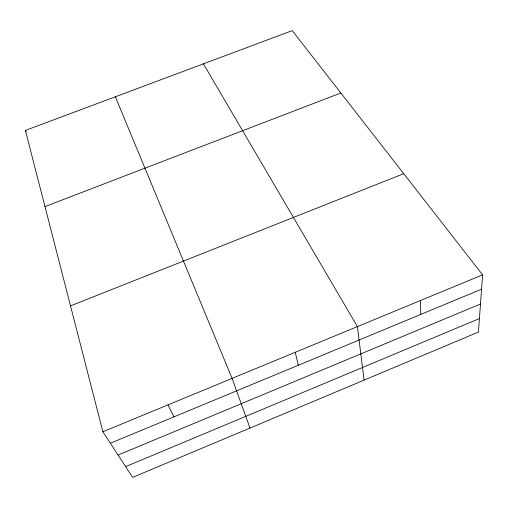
<?xml version="1.0" encoding="UTF-8"?>
<svg xmlns="http://www.w3.org/2000/svg" width="508" height="508" viewBox="0 0 508 508"><rect width="100%" height="100%" fill="white"/><g stroke="black" fill="none" stroke-linecap="round" stroke-linejoin="round"><path stroke-width="0.76" d="M482.6 274.86L478.441 332.067L132.626 477.38L102.895 431.787L25.4 130.423L292.227 30.62L482.6 274.86L102.895 431.787M125.628 466.642L479.425 318.56M118.066 455.054L480.479 304M110.369 443.249L481.559 289.198M70.523 305.892L403.733 173.673M44.983 206.572L340.849 92.996M203.41 63.843L357.403 326.6L364.109 380.111M25.4 130.423L26.111 131.826M168.002 404.882L173.958 416.858M115.348 96.78L232.105 378.39L249.987 428.06M295.231 352.298L298.298 365.252M420.484 300.533L420.783 314.42"/></g></svg>
